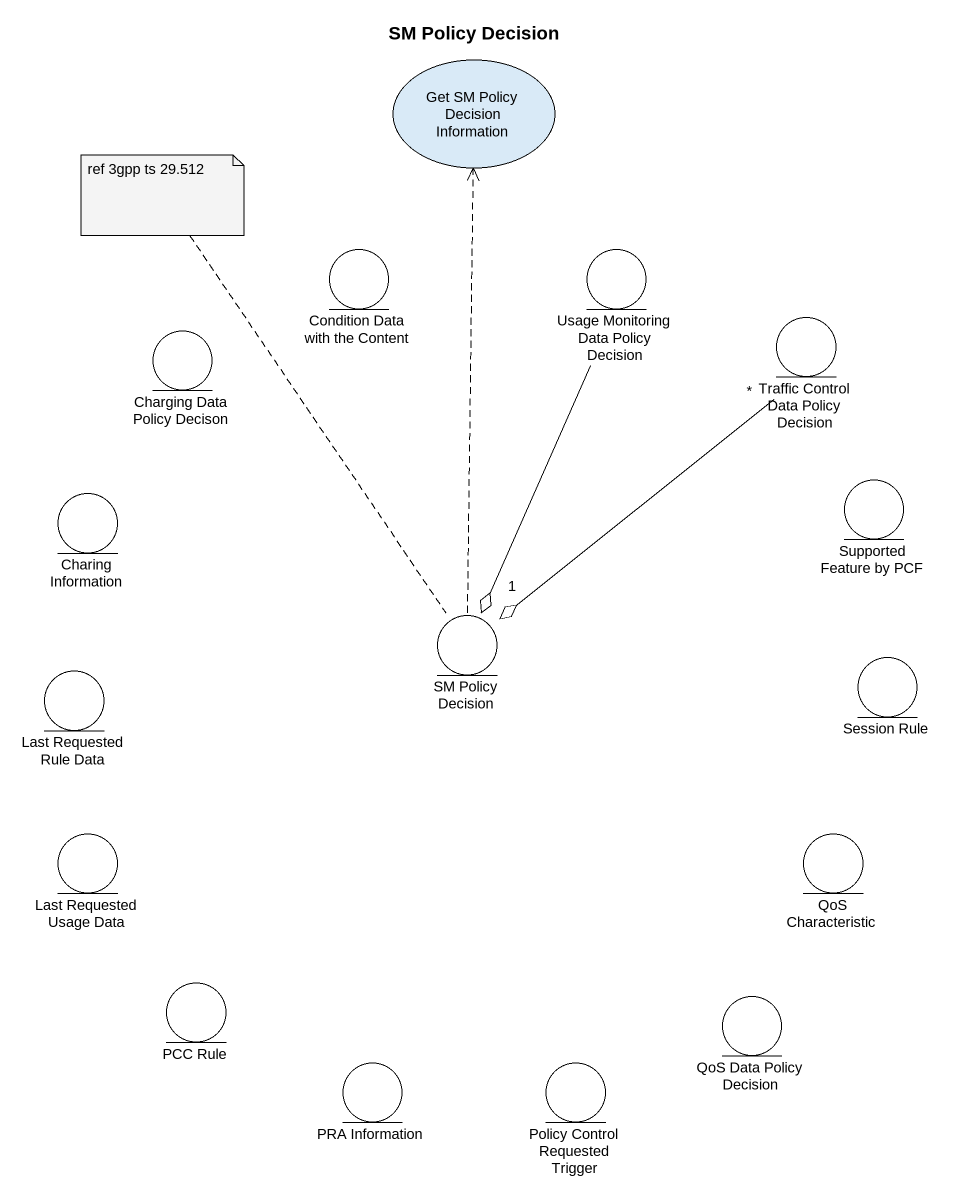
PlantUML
@startuml
title SM Policy Decision
usecase "Get SM Policy Decision Information" as Get_SM_Policy_Decision
entity "Condition Data with the Content" as Condition_Data_with_the
entity "Usage Monitoring Data Policy Decision" as Usage_Monitoring_Data
entity "Traffic Control Data Policy Decision" as Traffic_Control_Data_Policy
entity "Charging Data Policy Decison" as Charging_Data_Policy_Decison
entity "Charing Information" as Charing_Information
entity "Supported Feature by PCF" as Supported_Feature_by_PCF
entity "SM Policy Decision" as SM_Policy_Decision
entity "Last Requested Rule Data" as Last_Requested_Rule_Data
entity "Session Rule" as Session_Rule
entity "Last Requested Usage Data" as Last_Requested_Usage_Data
entity "QoS Characteristic" as QoS_Characteristic
entity "PCC Rule" as PCC_Rule
entity "QoS Data Policy Decision" as QoS_Data_Policy_Decision
entity "PRA Information" as PRA_Information
entity "Policy Control Requested Trigger" as Policy_Control_Requested
Usage_Monitoring_Data --o SM_Policy_Decision
Traffic_Control_Data_Policy "*" --o "1" SM_Policy_Decision
SM_Policy_Decision .up.> Get_SM_Policy_Decision
note top of SM_Policy_Decision : ref 3gpp ts 29.512
@enduml
